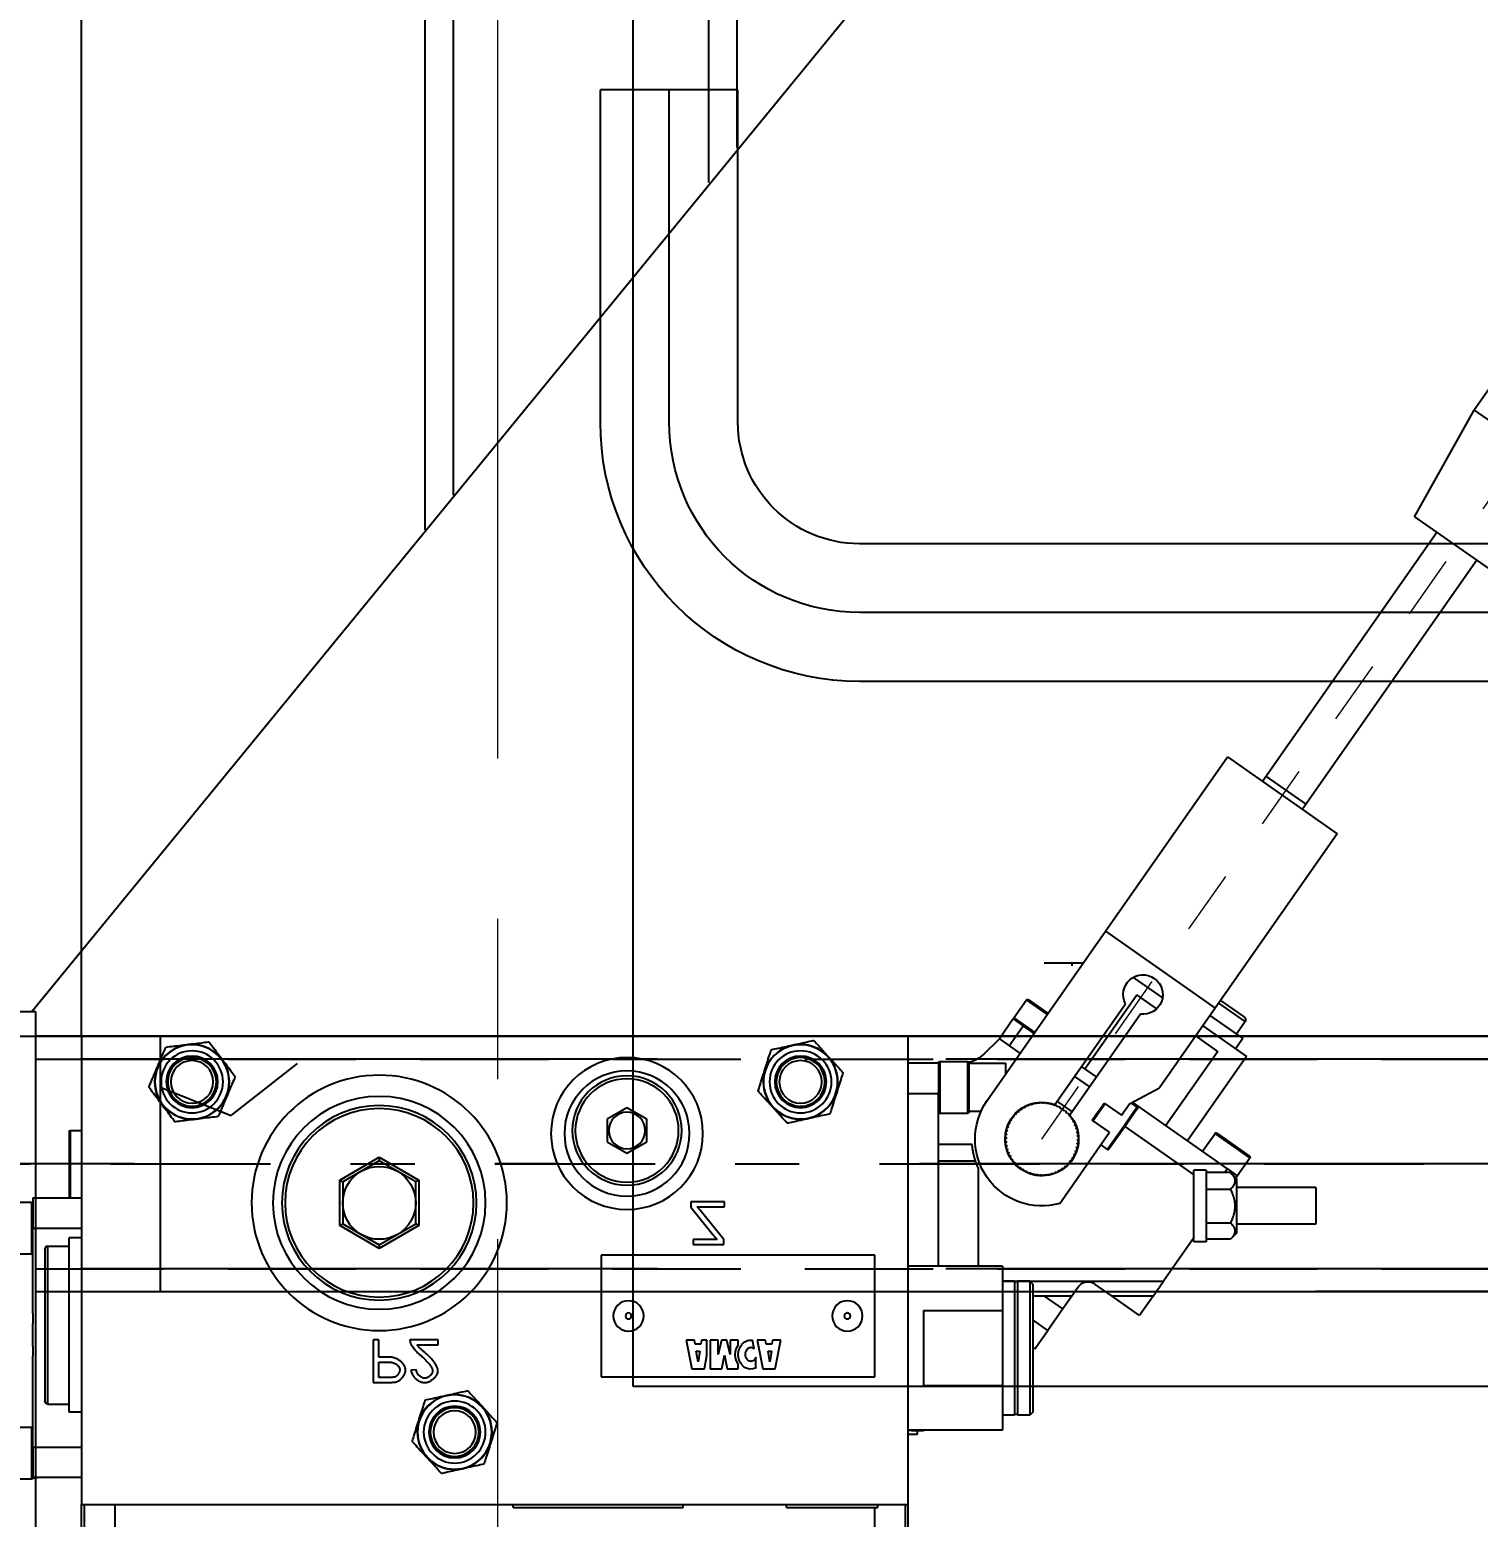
# Model space of a CAD drawing. Header units: millimetres. Extents: x -4 to 3776, y -4 to 4079.
# Drawn here: x 456.11 to 458.37, y 541.018 to 543.339 of the extents above; entities that cross this region are included whole.
import ezdxf
from ezdxf import colors
from ezdxf.entities.mleader import LeaderData, LeaderLine
from ezdxf.math import Vec2, Vec3

# ---------------------------------------------------------------- set-up
doc = ezdxf.new("R2010")
doc.units = ezdxf.units.MM
for name, pattern in [('CENTER', [2, 1.25, -0.25, 0.25, -0.25]), ('DASHDOT', [1, 0.5, -0.25, 0, -0.25]), ('DASHED', [0.75, 0.5, -0.25])]:
    doc.linetypes.add(name, pattern=pattern)
for name, color, linetype in [('1轮廓实线层', 7, 'Continuous'), ('4虚线层', 6, 'DASHED'), ('BK_kedu', 255, 'Continuous'), ('CENTER', 1, 'DASHDOT')]:
    doc.layers.add(name, color=color, linetype=linetype)
doc.layers.add('3中心线层', color=2, linetype='CENTER', lineweight=13)
doc.styles.get("Standard").update_dxf_attribs({"font": 'arial.ttf'})

# ---------------------------------------------------------------- blocks, each defined once
blk = doc.blocks.new('A$C7A7A5333')
at = {"color": 3, "linetype": 'Continuous'}
for p, q in [((322.63, 42.63), (322.63, 97.3)), ((333.94, 42.63), (333.94, 97.3)), ((345.25, 42.63), (345.25, 97.3)), ((42.63, 22.63), (302.63, 22.63)), ((42.63, 11.31), (302.63, 11.31)), ((42.63, 0), (302.63, 0))]:
    blk.add_line(p, q, dxfattribs=at)
at = {"color": 3}
blk.add_line((322.63, 97.3), (345.25, 97.3), dxfattribs=at)
at = {"color": 3, "linetype": 'Continuous'}
for major_axis, start_param, end_param in [((-42.63, 0), 1.570824, 3.14162), ((31.31, 0), 4.712355, 6.283151), ((-20, 0), 1.570818, 3.141614)]:
    blk.add_ellipse((302.63, 42.63), major_axis=major_axis, ratio=1, start_param=start_param, end_param=end_param, dxfattribs=at)
blk = doc.blocks.new('A$C3E376056')
at = {"color": 3}
for p, q in [((19.1, 224.06), (30.29, 208.08)), ((30.29, 208.08), (13.08, 196.04)), ((40.12, 190.55), (30.29, 208.08)), ((40.12, 190.55), (26.19, 180.8)), ((36.43, 187.97), (65.11, 147.02)), ((29.88, 183.38), (58.56, 142.43)), ((70.85, 151.03), (52.82, 138.41)), ((90.92, 122.36), (70.85, 151.03)), ((64.54, 147.83), (57.98, 143.25)), ((52.82, 138.41), (72.9, 109.74)), ((90.92, 122.36), (72.9, 109.74)), ((110.42, 94.51), (90.92, 122.36)), ((86.38, 114.79), (81.57, 111.42)), ((72.04, 110.97), (68.1, 108.22)), ((82.5, 109.63), (85.79, 111.94)), ((94.34, 99.73), (85.79, 111.94)), ((99.28, 93.86), (87.66, 110.45)), ((103.65, 111.14), (100.38, 108.85)), ((106, 108.14), (103.93, 111.09)), ((73.76, 108.51), (68.35, 104.73)), ((72.9, 109.74), (82.08, 96.64)), ((85.2, 108.73), (96.82, 92.14)), ((106.12, 107.98), (104.48, 106.83)), ((106.12, 107.98), (108.41, 104.7)), ((74.96, 106.79), (67.75, 101.75)), ((67.98, 107.52), (69.42, 105.47)), ((102.68, 105.57), (104.48, 106.83)), ((68.35, 104.73), (69.56, 103.01)), ((72.49, 102.62), (76.11, 105.16)), ((108.41, 104.7), (104.97, 102.29)), ((110.95, 102.16), (108.41, 104.7)), ((259.41, 105.1), (123.41, 105.1)), ((123.41, 16.5), (123.41, 105.1)), ((259.41, 105.1), (259.41, 28.1)), ((67.75, 101.75), (77.45, 87.9)), ((72.49, 102.62), (81.03, 90.41)), ((113.41, 100.7), (107.41, 100.7)), ((107.41, 100.7), (107.41, 98.81)), ((113.41, 100.75), (113.41, 96.7)), ((118.21, 100.95), (113.61, 100.95)), ((118.41, 100.7), (118.41, 100.75)), ((118.41, 100.7), (118.41, 95.7)), ((118.41, 100.7), (123.41, 100.7)), ((92.44, 98.4), (94.9, 100.12)), ((96.04, 98.48), (93.59, 96.76)), ((86.99, 93.97), (82.08, 96.64)), ((113.41, 96.7), (113.41, 92.65)), ((118.41, 67.3), (118.41, 95.7)), ((70.89, 83.31), (86.5, 94.24)), ((85.73, 93.15), (88.06, 89.84)), ((86.75, 94.11), (85.78, 93.43)), ((88.31, 92.1), (86.99, 93.97)), ((91.17, 94.1), (88.31, 92.1)), ((91.79, 93.22), (91.17, 94.1)), ((92.15, 92.7), (91.79, 93.22)), ((98.91, 94.38), (96.45, 92.66)), ((97.9, 92.94), (97.88, 93.05)), ((98.15, 93.24), (98.24, 93.18)), ((98.24, 93.18), (98.42, 93.28)), ((98.42, 93.28), (98.4, 93.39)), ((98.7, 93.55), (98.78, 93.48)), ((98.78, 93.48), (98.96, 93.57)), ((98.96, 93.57), (98.96, 93.68)), ((99.27, 93.81), (99.35, 93.73)), ((99.35, 93.73), (99.54, 93.8)), ((99.54, 93.8), (99.55, 93.9)), ((99.87, 94), (99.94, 93.91)), ((99.94, 93.91), (100.13, 93.96)), ((100.13, 93.96), (100.15, 94.07)), ((100.49, 94.13), (100.54, 94.04)), ((100.54, 94.04), (100.74, 94.06)), ((100.74, 94.06), (100.77, 94.17)), ((101.11, 94.19), (101.16, 94.1)), ((101.16, 94.1), (101.36, 94.1)), ((101.36, 94.1), (101.4, 94.2)), ((101.74, 94.19), (101.78, 94.09)), ((101.78, 94.09), (101.98, 94.07)), ((101.98, 94.07), (102.03, 94.17)), ((102.36, 94.12), (102.39, 94.02)), ((102.39, 94.02), (102.59, 93.98)), ((102.59, 93.98), (102.65, 94.07)), ((102.98, 93.99), (102.99, 93.89)), ((102.99, 93.89), (103.18, 93.83)), ((103.18, 93.83), (103.26, 93.91)), ((103.57, 93.8), (103.58, 93.69)), ((103.58, 93.69), (103.76, 93.61)), ((103.76, 93.61), (103.84, 93.69)), ((104.15, 93.54), (104.14, 93.43)), ((104.14, 93.43), (104.32, 93.34)), ((104.32, 93.34), (104.4, 93.4)), ((104.69, 93.23), (104.67, 93.12)), ((104.67, 93.12), (104.84, 93)), ((104.84, 93), (104.93, 93.06)), ((166.41, 91.48), (169.66, 93.35)), ((169.66, 93.35), (172.91, 91.48)), ((90.27, 89.3), (93.13, 91.3)), ((92.52, 92.18), (92.15, 92.7)), ((93.13, 91.3), (92.52, 92.18)), ((95.92, 90.37), (96, 90.55)), ((96, 90.55), (95.93, 90.63)), ((96.07, 90.94), (96.18, 90.93)), ((96.18, 90.93), (96.28, 91.1)), ((96.28, 91.1), (96.21, 91.19)), ((96.39, 91.48), (96.49, 91.46)), ((96.49, 91.46), (96.61, 91.63)), ((96.61, 91.63), (96.55, 91.72)), ((96.76, 91.99), (96.86, 91.96)), ((96.86, 91.96), (96.99, 92.11)), ((96.99, 92.11), (96.95, 92.21)), ((97.18, 92.45), (97.28, 92.41)), ((97.28, 92.41), (97.42, 92.55)), ((97.42, 92.55), (97.39, 92.65)), ((97.65, 92.87), (97.74, 92.82)), ((97.74, 92.82), (97.9, 92.94)), ((105.2, 92.85), (105.17, 92.75)), ((105.17, 92.75), (105.32, 92.62)), ((105.32, 92.62), (105.42, 92.67)), ((105.66, 92.43), (105.62, 92.33)), ((105.62, 92.33), (105.76, 92.19)), ((105.76, 92.19), (105.86, 92.22)), ((106.08, 91.97), (106.03, 91.87)), ((106.03, 91.87), (106.15, 91.71)), ((106.15, 91.71), (106.26, 91.73)), ((106.45, 91.46), (106.39, 91.37)), ((106.39, 91.37), (106.5, 91.2)), ((106.5, 91.2), (106.6, 91.21)), ((106.76, 90.91), (106.69, 90.83)), ((106.69, 90.83), (106.78, 90.65)), ((106.78, 90.65), (106.89, 90.65)), ((111.45, 92.7), (113.41, 92.7)), ((118.21, 92.45), (113.61, 92.45)), ((166.41, 87.72), (166.41, 91.48)), ((172.91, 91.48), (172.91, 87.72)), ((72.65, 89.18), (67.24, 85.4)), ((74.99, 86.18), (72.93, 89.13)), ((87.77, 90.25), (76.41, 82.29)), ((88.06, 89.84), (90.38, 86.52)), ((98.45, 77.61), (90.27, 89.3)), ((95.51, 88.15), (95.41, 88.19)), ((95.42, 88.53), (95.52, 88.56)), ((95.54, 88.76), (95.44, 88.82)), ((95.49, 89.15), (95.59, 89.18)), ((95.52, 87.95), (95.51, 88.15)), ((95.52, 88.56), (95.54, 88.76)), ((95.63, 89.37), (95.54, 89.44)), ((95.59, 89.18), (95.63, 89.37)), ((95.62, 89.77), (95.73, 89.78)), ((95.78, 89.97), (95.7, 90.04)), ((95.73, 89.78), (95.78, 89.97)), ((95.81, 90.36), (95.92, 90.37)), ((107.02, 90.34), (106.94, 90.26)), ((106.94, 90.26), (107.01, 90.07)), ((107.01, 90.07), (107.11, 90.06)), ((107.21, 89.74), (107.13, 89.67)), ((107.13, 89.67), (107.17, 89.48)), ((107.17, 89.48), (107.28, 89.46)), ((107.34, 89.13), (107.25, 89.07)), ((107.25, 89.07), (107.27, 88.87)), ((107.27, 88.87), (107.38, 88.84)), ((107.4, 88.5), (107.31, 88.45)), ((107.31, 88.45), (107.31, 88.25)), ((107.31, 88.25), (107.41, 88.21)), ((261.21, 89.6), (259.41, 89.6)), ((261.41, 89.4), (261.41, 78.5)), ((91.72, 87.22), (90.66, 86.47)), ((95.42, 87.9), (95.52, 87.95)), ((95.55, 87.53), (95.45, 87.56)), ((95.48, 87.27), (95.58, 87.33)), ((95.65, 86.92), (95.54, 86.94)), ((95.58, 87.33), (95.55, 87.53)), ((95.61, 86.66), (95.7, 86.73)), ((95.7, 86.73), (95.65, 86.92)), ((95.82, 86.33), (95.71, 86.34)), ((95.81, 86.06), (95.88, 86.14)), ((95.88, 86.14), (95.82, 86.33)), ((96.04, 85.75), (95.93, 85.75)), ((96.13, 85.57), (96.04, 85.75)), ((106.9, 86.03), (106.82, 85.85)), ((106.82, 85.85), (106.9, 85.77)), ((107.01, 86.04), (106.9, 86.03)), ((107.1, 86.62), (107.04, 86.43)), ((107.04, 86.43), (107.12, 86.36)), ((107.2, 86.63), (107.1, 86.62)), ((107.23, 87.22), (107.19, 87.03)), ((107.19, 87.03), (107.28, 86.96)), ((107.34, 87.25), (107.23, 87.22)), ((107.3, 87.84), (107.29, 87.64)), ((107.29, 87.64), (107.38, 87.58)), ((107.4, 87.87), (107.3, 87.84)), ((169.66, 85.85), (166.41, 87.72)), ((172.91, 87.72), (169.66, 85.85)), ((69.26, 82.17), (67.19, 85.12)), ((70.89, 83.31), (69.26, 82.17)), ((96.06, 85.49), (96.13, 85.57)), ((96.33, 85.2), (96.22, 85.19)), ((96.43, 85.03), (96.33, 85.2)), ((96.37, 84.94), (96.43, 85.03)), ((96.67, 84.69), (96.56, 84.67)), ((96.79, 84.53), (96.67, 84.69)), ((96.74, 84.43), (96.79, 84.53)), ((97.06, 84.21), (96.96, 84.18)), ((97.2, 84.07), (97.06, 84.21)), ((97.16, 83.97), (97.2, 84.07)), ((97.5, 83.78), (97.4, 83.73)), ((97.65, 83.65), (97.5, 83.78)), ((97.63, 83.55), (97.65, 83.65)), ((97.99, 83.4), (97.89, 83.34)), ((98.15, 83.28), (97.99, 83.4)), ((98.13, 83.17), (98.15, 83.28)), ((104.58, 83.22), (104.41, 83.12)), ((104.67, 83.16), (104.58, 83.22)), ((105.08, 83.58), (104.92, 83.46)), ((104.92, 83.46), (104.95, 83.35)), ((105.18, 83.53), (105.08, 83.58)), ((105.54, 83.99), (105.4, 83.85)), ((105.4, 83.85), (105.43, 83.75)), ((105.65, 83.95), (105.54, 83.99)), ((105.96, 84.44), (105.83, 84.29)), ((105.83, 84.29), (105.88, 84.19)), ((106.07, 84.41), (105.96, 84.44)), ((106.33, 84.94), (106.22, 84.77)), ((106.22, 84.77), (106.27, 84.68)), ((106.44, 84.92), (106.33, 84.94)), ((106.64, 85.47), (106.55, 85.3)), ((106.55, 85.3), (106.61, 85.21)), ((106.75, 85.46), (106.64, 85.47)), ((111.91, 83.51), (111.91, 67.3)), ((210.41, 85.21), (203.91, 81.45)), ((204.41, 81.16), (210.41, 84.63)), ((210.41, 85.21), (210.41, 84.63)), ((216.91, 81.45), (210.41, 85.21)), ((210.41, 84.63), (216.41, 81.16)), ((69.51, 81.8), (69.26, 82.17)), ((69.41, 81.7), (70.39, 82.68)), ((69.41, 81.7), (69.41, 81.08)), ((69.41, 81.08), (69.41, 72.7)), ((70.41, 82.7), (74.41, 82.7)), ((74.41, 83.1), (76.41, 83.1)), ((74.41, 83.1), (74.41, 82.29)), ((74.41, 82.29), (74.41, 71.3)), ((76.41, 82.29), (76.41, 83.1)), ((76.41, 71.95), (76.41, 82.29)), ((98.51, 83.06), (98.42, 83)), ((98.68, 82.97), (98.51, 83.06)), ((98.68, 82.86), (98.68, 82.97)), ((99.06, 82.79), (98.98, 82.71)), ((99.25, 82.71), (99.06, 82.79)), ((99.25, 82.6), (99.25, 82.71)), ((99.64, 82.57), (99.57, 82.49)), ((99.83, 82.51), (99.64, 82.57)), ((99.85, 82.41), (99.83, 82.51)), ((100.24, 82.42), (100.17, 82.33)), ((100.43, 82.38), (100.24, 82.42)), ((100.46, 82.28), (100.43, 82.38)), ((100.85, 82.33), (100.79, 82.23)), ((101.05, 82.31), (100.85, 82.33)), ((101.09, 82.21), (101.05, 82.31)), ((101.46, 82.3), (101.42, 82.2)), ((101.66, 82.3), (101.46, 82.3)), ((101.71, 82.21), (101.66, 82.3)), ((102.08, 82.34), (102.05, 82.23)), ((102.28, 82.36), (102.08, 82.34)), ((102.34, 82.27), (102.28, 82.36)), ((102.69, 82.44), (102.67, 82.33)), ((102.88, 82.49), (102.69, 82.44)), ((102.95, 82.4), (102.88, 82.49)), ((103.29, 82.6), (103.28, 82.5)), ((103.47, 82.67), (103.29, 82.6)), ((103.55, 82.59), (103.47, 82.67)), ((104.04, 82.92), (103.86, 82.83)), ((103.86, 82.83), (103.86, 82.72)), ((104.12, 82.85), (104.04, 82.92)), ((104.41, 83.12), (104.42, 83.01)), ((203.91, 81.45), (204.41, 81.16)), ((203.91, 81.45), (203.91, 73.95)), ((204.41, 74.24), (204.41, 81.16)), ((216.91, 81.45), (216.41, 81.16)), ((216.41, 81.16), (216.41, 74.24)), ((216.91, 73.95), (216.91, 81.45)), ((56.36, 80.2), (56.36, 79.79)), ((56.36, 80.2), (69.41, 80.2)), ((56.36, 79.79), (56.36, 74.2)), ((70.41, 79.92), (74.41, 79.92)), ((267.41, 78.5), (259.41, 78.5)), ((267.41, 78.5), (267.41, 73.5)), ((153.62, 77.02), (153.62, 77.85)), ((153.62, 77.85), (159.15, 77.85)), ((158.09, 77.02), (153.62, 77.02)), ((153.73, 71.68), (157.67, 76.53)), ((159.15, 76.99), (155.56, 72.51)), ((157.67, 76.53), (158.09, 77.02)), ((159.15, 77.85), (159.15, 76.99)), ((267.61, 77.75), (272.21, 77.75)), ((56.36, 74.2), (69.41, 74.2)), ((74.41, 74.42), (70.41, 74.42)), ((203.91, 73.95), (204.41, 74.24)), ((203.91, 73.95), (210.41, 70.19)), ((210.41, 70.77), (204.41, 74.24)), ((216.41, 74.24), (210.41, 70.77)), ((210.41, 70.19), (216.91, 73.95)), ((216.91, 73.95), (216.41, 74.24)), ((267.41, 59.51), (267.41, 73.5)), ((69.41, 72.7), (70.39, 71.72)), ((70.41, 71.7), (74.41, 71.7)), ((74.41, 71.3), (76.41, 71.3)), ((76.41, 71.95), (81.41, 64.81)), ((76.41, 71.3), (76.41, 71.95)), ((153.73, 70.85), (153.73, 71.68)), ((154.83, 71.68), (158.75, 71.68)), ((158.75, 71.68), (158.75, 70.85)), ((259.41, 71.95), (261.41, 71.95)), ((261.41, 43.25), (261.41, 71.95)), ((128.91, 69.1), (173.91, 69.1)), ((128.91, 49.1), (128.91, 69.1)), ((158.75, 70.85), (153.73, 70.85)), ((173.91, 69.1), (173.91, 49.1)), ((210.41, 70.77), (210.41, 70.19)), ((264.91, 70.6), (261.41, 70.6)), ((265.41, 70.1), (265.41, 45.1)), ((267.61, 69.25), (272.21, 69.25)), ((107.91, 67.3), (107.91, 59.98)), ((107.91, 67.3), (123.41, 67.3)), ((107.91, 64.81), (81.41, 64.81)), ((83.13, 62.35), (81.41, 64.81)), ((89.87, 62.35), (92.68, 64.32)), ((95.46, 63.83), (96.5, 62.35)), ((102.91, 64.3), (103.41, 64.8)), ((102.91, 64.3), (102.91, 43.3)), ((103.41, 64.8), (103.41, 42.8)), ((103.41, 64.8), (105.41, 64.8)), ((105.41, 64.8), (105.41, 42.8)), ((105.41, 64.7), (105.91, 64.7)), ((105.91, 64.8), (105.91, 42.8)), ((105.91, 64.8), (107.91, 64.8)), ((83.13, 62.35), (85.34, 59.19)), ((85.34, 59.19), (89.87, 62.35)), ((96.5, 62.35), (97.97, 60.25)), ((97.97, 60.25), (100.97, 62.35)), ((100.97, 62.35), (102.91, 62.35)), ((97.97, 60.25), (100.43, 56.73)), ((120.91, 59.98), (107.91, 59.98)), ((107.91, 59.98), (107.91, 47.62)), ((120.91, 59.98), (120.91, 47.62)), ((100.43, 56.73), (102.91, 58.47)), ((102.55, 53.7), (100.43, 56.73)), ((102.55, 53.7), (102.91, 53.95)), ((144.37, 55.11), (145.74, 55.11)), ((145.26, 50.38), (144.37, 55.11)), ((145.74, 55.11), (145.84, 54.43)), ((145.84, 54.43), (146.78, 54.43)), ((146.78, 54.43), (146.9, 55.11)), ((146.9, 55.11), (148.27, 55.11)), ((148.27, 55.11), (147.31, 50.38)), ((148.73, 53.7), (149.01, 55.11)), ((151.38, 55.11), (152.68, 55.11)), ((151.38, 54.3), (151.38, 55.11)), ((152.68, 52.78), (153.23, 55.11)), ((152.68, 55.11), (152.68, 52.78)), ((153.23, 55.11), (154.12, 55.11)), ((154.12, 55.11), (154.67, 52.78)), ((154.67, 55.11), (155.97, 55.11)), ((154.67, 52.78), (154.67, 55.11)), ((155.97, 55.11), (155.97, 50.38)), ((156.52, 55.11), (157.41, 55.11)), ((156.52, 52.57), (156.52, 55.11)), ((157.41, 55.11), (157.52, 54.43)), ((157.52, 54.43), (158.46, 54.43)), ((158.46, 54.43), (158.58, 55.11)), ((158.58, 55.11), (159.95, 55.11)), ((159.95, 55.11), (158.99, 50.38)), ((200.73, 54.34), (200.73, 55.16)), ((200.73, 55.16), (205.36, 55.16)), ((204.16, 54.34), (200.73, 54.34)), ((210.5, 52.32), (210.5, 55.16)), ((210.5, 55.16), (211.43, 55.16)), ((211.43, 55.16), (211.43, 48.16)), ((146.45, 53.33), (145.87, 53.33)), ((145.87, 53.33), (146.15, 51.55)), ((146.15, 51.55), (146.45, 53.33)), ((148.45, 50.55), (148.45, 52.32)), ((153.64, 52.64), (153.16, 50.38)), ((154.05, 50.38), (153.64, 52.64)), ((156.93, 50.38), (156.52, 52.57)), ((158.27, 53.33), (157.69, 53.33)), ((157.69, 53.33), (157.96, 51.55)), ((157.96, 51.55), (158.27, 53.33)), ((210.5, 51.49), (208.69, 51.49)), ((208.7, 52.32), (210.5, 52.32)), ((210.5, 48.99), (210.5, 51.49)), ((267.41, 37.5), (267.41, 52.49)), ((173.91, 49.1), (128.91, 49.1)), ((147.31, 50.38), (145.26, 50.38)), ((151.38, 50.38), (151.38, 51.17)), ((153.16, 50.38), (151.38, 50.38)), ((155.97, 50.38), (154.05, 50.38)), ((158.99, 50.38), (156.93, 50.38)), ((204.31, 50.25), (205.2, 50.16)), ((208.71, 48.99), (210.5, 48.99)), ((107.91, 47.62), (120.91, 47.62)), ((107.91, 47.62), (107.91, 40.3)), ((211.43, 48.16), (208.79, 48.16)), ((264.91, 44.6), (261.41, 44.6)), ((102.91, 43.3), (103.41, 42.8)), ((103.41, 42.8), (105.41, 42.8)), ((105.41, 42.9), (105.91, 42.9)), ((105.91, 42.8), (107.91, 42.8)), ((259.41, 43.25), (261.41, 43.25)), ((107.91, 40.3), (123.41, 40.3)), ((120.81, 40.3), (120.91, 40.2)), ((120.91, 40.3), (120.91, 40.2)), ((120.91, 40.2), (122.91, 40.2)), ((121.91, 40.2), (121.91, 39.6)), ((121.91, 39.6), (123.41, 39.6)), ((122.91, 40.3), (122.91, 40.2)), ((123.16, 40.3), (123.16, 40.2)), ((123.16, 40.2), (123.41, 40.2)), ((267.61, 40.75), (272.21, 40.75)), ((267.41, 37.5), (267.41, 32.5)), ((259.41, 32.5), (267.41, 32.5)), ((267.41, 32.45), (267.41, 32.5)), ((267.61, 32.25), (272.21, 32.25)), ((259.41, 28.1), (123.41, 28.1)), ((123.91, 28.1), (123.91, 0.5)), ((128.41, 27.6), (128.41, 28.1)), ((143.41, 27.6), (128.41, 27.6)), ((143.41, 27.6), (143.41, 28.1)), ((160.41, 27.6), (160.41, 28.1)), ((188.41, 27.6), (160.41, 27.6)), ((188.41, 27.6), (188.41, 28.1)), ((258.91, 0.5), (258.91, 28.1)), ((259.41, 16.5), (259.41, 28.1))]:
    blk.add_line(p, q, dxfattribs=at)
for p, q in [((97.89, 117.2), (94.71, 117.2)), ((96.41, 116.7), (96.41, 117.2)), ((101.06, 117.2), (97.89, 117.2)), ((67.98, 107.52), (72.33, 110.56)), ((100.5, 108.68), (103.93, 111.09)), ((106, 108.14), (102.56, 105.73)), ((106.77, 103.55), (104.48, 106.83)), ((113.61, 96.7), (113.61, 100.95)), ((118.21, 100.95), (118.21, 96.7)), ((113.61, 92.45), (113.61, 96.7)), ((118.21, 96.7), (118.21, 92.45)), ((123.41, 95.7), (118.41, 95.7)), ((88.22, 89.95), (85.78, 93.43)), ((91.01, 93.99), (91.99, 92.59)), ((91.99, 92.59), (92.97, 91.19)), ((67.19, 85.12), (72.93, 89.13)), ((90.66, 86.47), (88.22, 89.95)), ((261.21, 78.5), (261.21, 89.6)), ((112.88, 87.31), (118.41, 87.31)), ((70.89, 83.31), (71.32, 82.7)), ((118.41, 84.62), (112.34, 84.62)), ((267.61, 77.75), (267.61, 69.25)), ((259.41, 73.5), (267.41, 73.5)), ((264.91, 44.6), (264.91, 70.6)), ((83.13, 62.35), (89.87, 62.35)), ((96.5, 62.35), (100.97, 62.35)), ((267.61, 40.75), (267.61, 32.25)), ((267.41, 37.5), (259.41, 37.5)), ((123.41, 16.5), (123.41, 28.1)), ((128.91, 0.5), (128.91, 27.6)), ((253.91, 28.1), (253.91, 0.5))]:
    blk.add_line(p, q, dxfattribs=at).dxf.unprotected_set("ltscale", 0)
for points in [[(138.95, 104.42), (138.89, 104.34), (138.73, 104.17), (138.53, 103.95), (138.32, 103.73), (138.11, 103.5), (137.89, 103.26), (137.67, 103.01), (137.44, 102.76), (137.21, 102.51), (136.98, 102.26), (136.76, 102.01), (136.54, 101.78), (136.33, 101.54), (136.1, 101.3), (135.87, 101.05), (135.64, 100.8), (135.42, 100.55), (135.19, 100.3), (134.97, 100.06), (134.76, 99.83), (134.55, 99.6), (134.35, 99.39), (134.2, 99.21), (134.13, 99.14)], [(145.94, 102.88), (145.84, 102.9), (145.61, 102.95), (145.33, 103.01), (145.03, 103.08), (144.72, 103.14), (144.4, 103.21), (144.08, 103.29), (143.74, 103.36), (143.41, 103.43), (143.08, 103.51), (142.76, 103.58), (142.45, 103.65), (142.13, 103.72), (141.81, 103.79), (141.48, 103.86), (141.15, 103.93), (140.81, 104.01), (140.49, 104.08), (140.17, 104.15), (139.87, 104.22), (139.57, 104.28), (139.28, 104.35), (139.05, 104.4), (138.95, 104.42)], [(148.09, 96.06), (148.06, 96.15), (147.99, 96.38), (147.9, 96.66), (147.81, 96.95), (147.72, 97.25), (147.62, 97.56), (147.52, 97.88), (147.42, 98.2), (147.31, 98.53), (147.21, 98.85), (147.11, 99.16), (147.02, 99.47), (146.92, 99.77), (146.82, 100.09), (146.72, 100.41), (146.61, 100.74), (146.51, 101.06), (146.41, 101.38), (146.31, 101.69), (146.22, 101.99), (146.13, 102.28), (146.04, 102.56), (145.97, 102.78), (145.94, 102.88)], [(238.42, 104.18), (238.36, 104.1), (238.22, 103.92), (238.04, 103.68), (237.86, 103.44), (237.67, 103.19), (237.47, 102.93), (237.27, 102.66), (237.07, 102.39), (236.86, 102.12), (236.66, 101.85), (236.46, 101.58), (236.27, 101.33), (236.07, 101.07), (235.87, 100.81), (235.67, 100.54), (235.47, 100.26), (235.26, 99.99), (235.06, 99.72), (234.86, 99.46), (234.68, 99.22), (234.49, 98.97), (234.31, 98.74), (234.17, 98.55), (234.11, 98.47)], [(245.51, 103.31), (245.42, 103.32), (245.18, 103.35), (244.89, 103.39), (244.59, 103.42), (244.28, 103.46), (243.96, 103.5), (243.62, 103.54), (243.29, 103.58), (242.95, 103.63), (242.61, 103.67), (242.28, 103.71), (241.97, 103.75), (241.65, 103.78), (241.32, 103.83), (240.98, 103.87), (240.65, 103.91), (240.31, 103.95), (239.98, 103.99), (239.65, 104.03), (239.34, 104.07), (239.04, 104.11), (238.75, 104.14), (238.52, 104.17), (238.42, 104.18)], [(248.31, 96.73), (248.27, 96.82), (248.18, 97.04), (248.06, 97.31), (247.94, 97.59), (247.82, 97.88), (247.69, 98.17), (247.56, 98.48), (247.43, 98.8), (247.3, 99.11), (247.17, 99.42), (247.04, 99.73), (246.91, 100.02), (246.79, 100.31), (246.66, 100.62), (246.52, 100.93), (246.39, 101.24), (246.26, 101.56), (246.13, 101.87), (246, 102.16), (245.88, 102.45), (245.76, 102.73), (245.64, 103), (245.55, 103.22), (245.51, 103.31)], [(134.13, 99.14), (134.16, 99.05), (134.23, 98.82), (134.32, 98.54), (134.41, 98.25), (134.51, 97.95), (134.6, 97.64), (134.7, 97.32), (134.81, 97), (134.91, 96.67), (135.01, 96.35), (135.11, 96.04), (135.21, 95.73), (135.3, 95.43), (135.4, 95.11), (135.51, 94.79), (135.61, 94.46), (135.71, 94.14), (135.81, 93.82), (135.91, 93.51), (136.01, 93.21), (136.1, 92.92), (136.19, 92.64), (136.26, 92.42), (136.29, 92.32)], [(234.11, 98.47), (234.15, 98.38), (234.24, 98.16), (234.36, 97.89), (234.48, 97.61), (234.6, 97.32), (234.73, 97.03), (234.86, 96.72), (234.99, 96.4), (235.13, 96.09), (235.26, 95.78), (235.39, 95.47), (235.51, 95.18), (235.64, 94.89), (235.77, 94.58), (235.9, 94.27), (236.03, 93.96), (236.16, 93.64), (236.3, 93.33), (236.42, 93.04), (236.54, 92.75), (236.66, 92.47), (236.78, 92.2), (236.87, 91.98), (236.91, 91.89)], [(143.27, 90.78), (143.34, 90.86), (143.49, 91.03), (143.69, 91.25), (143.9, 91.47), (144.11, 91.7), (144.33, 91.94), (144.55, 92.19), (144.78, 92.44), (145.01, 92.69), (145.24, 92.94), (145.47, 93.19), (145.68, 93.42), (145.9, 93.66), (146.12, 93.9), (146.35, 94.15), (146.58, 94.4), (146.81, 94.65), (147.03, 94.9), (147.25, 95.14), (147.46, 95.37), (147.67, 95.6), (147.87, 95.81), (148.03, 95.99), (148.09, 96.06)], [(244.01, 91.02), (244.07, 91.1), (244.21, 91.28), (244.38, 91.52), (244.57, 91.76), (244.76, 92.01), (244.95, 92.27), (245.15, 92.54), (245.36, 92.81), (245.56, 93.08), (245.77, 93.35), (245.96, 93.62), (246.16, 93.87), (246.35, 94.13), (246.55, 94.39), (246.75, 94.66), (246.96, 94.94), (247.16, 95.21), (247.36, 95.48), (247.56, 95.74), (247.75, 95.98), (247.93, 96.23), (248.11, 96.46), (248.25, 96.65), (248.31, 96.73)], [(136.29, 92.32), (136.38, 92.3), (136.61, 92.25), (136.9, 92.19), (137.2, 92.12), (137.5, 92.06), (137.82, 91.99), (138.15, 91.91), (138.48, 91.84), (138.81, 91.77), (139.14, 91.69), (139.47, 91.62), (139.78, 91.55), (140.09, 91.48), (140.41, 91.41), (140.74, 91.34), (141.08, 91.27), (141.41, 91.19), (141.74, 91.12), (142.05, 91.05), (142.36, 90.98), (142.66, 90.92), (142.94, 90.85), (143.17, 90.8), (143.27, 90.78)], [(236.91, 91.89), (237.01, 91.88), (237.24, 91.85), (237.53, 91.81), (237.84, 91.78), (238.15, 91.74), (238.47, 91.7), (238.8, 91.66), (239.14, 91.62), (239.48, 91.57), (239.81, 91.53), (240.14, 91.49), (240.46, 91.45), (240.78, 91.42), (241.1, 91.37), (241.44, 91.33), (241.78, 91.29), (242.12, 91.25), (242.45, 91.21), (242.77, 91.17), (243.08, 91.13), (243.38, 91.09), (243.68, 91.06), (243.91, 91.03), (244.01, 91.02)], [(112.34, 84.62), (112.37, 84.71), (112.4, 84.8), (112.43, 84.89), (112.45, 84.99), (112.48, 85.09), (112.51, 85.2), (112.54, 85.3), (112.57, 85.41), (112.59, 85.52), (112.62, 85.63), (112.65, 85.75), (112.67, 85.86), (112.69, 85.98), (112.72, 86.1), (112.74, 86.22), (112.76, 86.34), (112.78, 86.46), (112.8, 86.58), (112.81, 86.7), (112.83, 86.82), (112.84, 86.95), (112.86, 87.07), (112.87, 87.19), (112.88, 87.31)], [(111.91, 83.51), (111.93, 83.56), (111.95, 83.61), (111.98, 83.65), (112, 83.7), (112.02, 83.75), (112.04, 83.8), (112.05, 83.84), (112.07, 83.89), (112.09, 83.94), (112.11, 83.98), (112.13, 84.03), (112.15, 84.07), (112.16, 84.12), (112.18, 84.17), (112.2, 84.21), (112.21, 84.26), (112.23, 84.3), (112.25, 84.35), (112.26, 84.39), (112.28, 84.44), (112.29, 84.48), (112.31, 84.53), (112.32, 84.57), (112.34, 84.62)], [(70.41, 82.7), (70.29, 82.57), (70.17, 82.44), (70.08, 82.32), (69.99, 82.2), (69.91, 82.08), (69.85, 81.97), (69.8, 81.85), (69.75, 81.74), (69.72, 81.63), (69.69, 81.52), (69.68, 81.42), (69.67, 81.31), (69.68, 81.2), (69.69, 81.09), (69.72, 80.99), (69.75, 80.88), (69.8, 80.76), (69.85, 80.65), (69.91, 80.54), (69.99, 80.42), (70.08, 80.3), (70.17, 80.18), (70.29, 80.05), (70.41, 79.92)], [(70.39, 82.68), (70.39, 82.68), (70.39, 82.68), (70.39, 82.68), (70.39, 82.68), (70.4, 82.68), (70.4, 82.68), (70.4, 82.69), (70.4, 82.69), (70.4, 82.69), (70.4, 82.69), (70.4, 82.69), (70.4, 82.69), (70.4, 82.69), (70.4, 82.69), (70.4, 82.69), (70.4, 82.69), (70.41, 82.69), (70.41, 82.69), (70.41, 82.7), (70.41, 82.7), (70.41, 82.7), (70.41, 82.7), (70.41, 82.7), (70.41, 82.7)], [(70.41, 79.92), (70.29, 79.66), (70.17, 79.41), (70.08, 79.16), (69.99, 78.93), (69.91, 78.69), (69.85, 78.47), (69.8, 78.25), (69.75, 78.03), (69.72, 77.81), (69.69, 77.59), (69.68, 77.38), (69.67, 77.17), (69.68, 76.96), (69.69, 76.74), (69.72, 76.53), (69.75, 76.31), (69.8, 76.09), (69.85, 75.87), (69.91, 75.64), (69.99, 75.41), (70.08, 75.17), (70.17, 74.93), (70.29, 74.68), (70.41, 74.42)], [(70.41, 74.42), (70.29, 74.29), (70.17, 74.17), (70.08, 74.05), (69.99, 73.93), (69.91, 73.81), (69.85, 73.7), (69.8, 73.59), (69.75, 73.48), (69.72, 73.38), (69.69, 73.27), (69.68, 73.16), (69.67, 73.06), (69.68, 72.95), (69.69, 72.85), (69.72, 72.74), (69.75, 72.64), (69.8, 72.53), (69.85, 72.42), (69.91, 72.3), (69.99, 72.19), (70.08, 72.07), (70.17, 71.95), (70.29, 71.83), (70.41, 71.7)], [(155.56, 72.51), (155.53, 72.47), (155.5, 72.43), (155.47, 72.39), (155.44, 72.35), (155.41, 72.32), (155.37, 72.28), (155.34, 72.24), (155.31, 72.21), (155.28, 72.17), (155.25, 72.13), (155.22, 72.1), (155.19, 72.06), (155.16, 72.03), (155.13, 72), (155.1, 71.96), (155.07, 71.93), (155.04, 71.9), (155.01, 71.86), (154.98, 71.83), (154.95, 71.8), (154.92, 71.77), (154.89, 71.74), (154.86, 71.71), (154.83, 71.68)], [(92.68, 64.32), (92.78, 64.39), (92.89, 64.45), (93.01, 64.51), (93.13, 64.56), (93.27, 64.61), (93.43, 64.64), (93.59, 64.67), (93.75, 64.68), (93.91, 64.68), (94.07, 64.67), (94.23, 64.64), (94.38, 64.6), (94.52, 64.56), (94.65, 64.5), (94.77, 64.45), (94.88, 64.38), (94.98, 64.32), (95.07, 64.25), (95.16, 64.17), (95.23, 64.1), (95.3, 64.03), (95.36, 63.96), (95.41, 63.9), (95.46, 63.83)], [(267.41, 59.51), (267.41, 59.4), (267.41, 59.29), (267.41, 59.19), (267.41, 59.08), (267.41, 58.97), (267.41, 58.86), (267.41, 58.76), (267.41, 58.65), (267.42, 58.54), (267.42, 58.44), (267.42, 58.33), (267.42, 58.22), (267.42, 58.12), (267.42, 58.01), (267.42, 57.9), (267.43, 57.8), (267.43, 57.69), (267.43, 57.59), (267.43, 57.48), (267.43, 57.38), (267.43, 57.27), (267.43, 57.17), (267.43, 57.07), (267.44, 56.96), (267.44, 56.86), (267.44, 56.76), (267.44, 56.65), (267.44, 56.55), (267.44, 56.45), (267.44, 56.35), (267.44, 56.25), (267.44, 56.15), (267.44, 56.05), (267.44, 55.95), (267.44, 55.85), (267.44, 55.75), (267.44, 55.65), (267.44, 55.55), (267.44, 55.45), (267.44, 55.35), (267.44, 55.24), (267.44, 55.14), (267.44, 55.04), (267.43, 54.93), (267.43, 54.83), (267.43, 54.73), (267.43, 54.62), (267.43, 54.52), (267.43, 54.41), (267.43, 54.31), (267.43, 54.2), (267.42, 54.1), (267.42, 53.99), (267.42, 53.88), (267.42, 53.78), (267.42, 53.67), (267.42, 53.56), (267.42, 53.46), (267.41, 53.35), (267.41, 53.24), (267.41, 53.14), (267.41, 53.03), (267.41, 52.92), (267.41, 52.81), (267.41, 52.71), (267.41, 52.6), (267.41, 52.49)], [(202.81, 52.99), (202.9, 53.07), (203, 53.15), (203.08, 53.23), (203.17, 53.3), (203.25, 53.37), (203.33, 53.44), (203.4, 53.51), (203.47, 53.58), (203.54, 53.64), (203.6, 53.7), (203.67, 53.76), (203.72, 53.82), (203.78, 53.87), (203.83, 53.93), (203.88, 53.98), (203.92, 54.03), (203.96, 54.07), (204, 54.12), (204.04, 54.16), (204.07, 54.2), (204.1, 54.24), (204.12, 54.27), (204.15, 54.31), (204.16, 54.34)], [(205.26, 54.57), (205.23, 54.5), (205.2, 54.44), (205.17, 54.37), (205.12, 54.3), (205.08, 54.22), (205.02, 54.14), (204.97, 54.06), (204.91, 53.97), (204.84, 53.89), (204.77, 53.8), (204.7, 53.71), (204.62, 53.62), (204.54, 53.53), (204.46, 53.44), (204.38, 53.35), (204.29, 53.25), (204.21, 53.16), (204.12, 53.07), (204.03, 52.99), (203.94, 52.9), (203.84, 52.82), (203.75, 52.73), (203.66, 52.65), (203.57, 52.58)], [(205.36, 55.16), (205.36, 55.14), (205.36, 55.11), (205.36, 55.09), (205.36, 55.06), (205.36, 55.04), (205.36, 55.01), (205.36, 54.99), (205.35, 54.96), (205.35, 54.93), (205.35, 54.91), (205.34, 54.88), (205.34, 54.86), (205.34, 54.83), (205.33, 54.81), (205.33, 54.79), (205.32, 54.76), (205.31, 54.74), (205.31, 54.71), (205.3, 54.69), (205.29, 54.66), (205.28, 54.64), (205.28, 54.61), (205.27, 54.59), (205.26, 54.57)], [(200.74, 50.08), (200.75, 50.15), (200.76, 50.24), (200.78, 50.32), (200.8, 50.42), (200.84, 50.52), (200.88, 50.63), (200.93, 50.74), (200.98, 50.86), (201.05, 50.98), (201.12, 51.1), (201.2, 51.23), (201.29, 51.36), (201.38, 51.49), (201.48, 51.63), (201.59, 51.77), (201.71, 51.9), (201.83, 52.04), (201.95, 52.18), (202.08, 52.32), (202.22, 52.45), (202.36, 52.59), (202.51, 52.73), (202.66, 52.86), (202.81, 52.99)], [(203.57, 52.58), (203.43, 52.46), (203.29, 52.34), (203.16, 52.22), (203.03, 52.1), (202.91, 51.98), (202.79, 51.86), (202.67, 51.73), (202.56, 51.61), (202.46, 51.5), (202.36, 51.38), (202.26, 51.26), (202.17, 51.15), (202.09, 51.04), (202.01, 50.93), (201.94, 50.82), (201.88, 50.72), (201.82, 50.62), (201.77, 50.53), (201.73, 50.44), (201.7, 50.35), (201.67, 50.27), (201.65, 50.19), (201.63, 50.12), (201.63, 50.06)], [(206.08, 50.19), (206.09, 50.3), (206.1, 50.42), (206.13, 50.54), (206.17, 50.66), (206.22, 50.78), (206.28, 50.9), (206.35, 51.02), (206.43, 51.14), (206.52, 51.26), (206.62, 51.37), (206.72, 51.48), (206.83, 51.59), (206.96, 51.69), (207.08, 51.79), (207.22, 51.88), (207.36, 51.97), (207.51, 52.04), (207.66, 52.11), (207.83, 52.17), (207.99, 52.22), (208.16, 52.27), (208.34, 52.3), (208.52, 52.31), (208.7, 52.32)], [(208.69, 51.49), (208.58, 51.49), (208.47, 51.48), (208.36, 51.46), (208.25, 51.44), (208.15, 51.41), (208.05, 51.38), (207.95, 51.34), (207.86, 51.3), (207.77, 51.25), (207.68, 51.2), (207.6, 51.14), (207.52, 51.08), (207.45, 51.02), (207.38, 50.96), (207.32, 50.89), (207.26, 50.82), (207.21, 50.75), (207.17, 50.67), (207.13, 50.6), (207.1, 50.52), (207.07, 50.45), (207.05, 50.37), (207.04, 50.29), (207.04, 50.22)], [(202.93, 48.14), (202.8, 48.14), (202.67, 48.16), (202.54, 48.19), (202.42, 48.22), (202.29, 48.27), (202.16, 48.32), (202.04, 48.39), (201.91, 48.46), (201.79, 48.53), (201.68, 48.62), (201.57, 48.7), (201.46, 48.8), (201.36, 48.9), (201.26, 49), (201.17, 49.1), (201.09, 49.21), (201.01, 49.32), (200.94, 49.43), (200.89, 49.54), (200.84, 49.65), (200.8, 49.76), (200.77, 49.87), (200.75, 49.97), (200.74, 50.08)], [(201.63, 50.06), (201.63, 49.99), (201.65, 49.93), (201.66, 49.86), (201.69, 49.79), (201.72, 49.72), (201.75, 49.65), (201.8, 49.58), (201.84, 49.52), (201.89, 49.45), (201.95, 49.38), (202.01, 49.32), (202.07, 49.26), (202.13, 49.2), (202.2, 49.15), (202.27, 49.09), (202.35, 49.05), (202.42, 49), (202.49, 48.96), (202.57, 48.93), (202.65, 48.9), (202.72, 48.88), (202.8, 48.86), (202.87, 48.85), (202.95, 48.85)], [(205.2, 50.16), (205.18, 50.04), (205.16, 49.91), (205.12, 49.79), (205.07, 49.67), (205.01, 49.55), (204.95, 49.43), (204.87, 49.31), (204.79, 49.2), (204.7, 49.09), (204.61, 48.98), (204.51, 48.88), (204.4, 48.78), (204.29, 48.69), (204.18, 48.6), (204.06, 48.52), (203.94, 48.44), (203.82, 48.37), (203.69, 48.31), (203.56, 48.26), (203.44, 48.22), (203.31, 48.18), (203.18, 48.16), (203.05, 48.14), (202.93, 48.14)], [(202.95, 48.85), (203.03, 48.85), (203.11, 48.86), (203.18, 48.88), (203.26, 48.91), (203.34, 48.94), (203.42, 48.97), (203.5, 49.02), (203.58, 49.06), (203.65, 49.12), (203.72, 49.18), (203.79, 49.24), (203.86, 49.3), (203.93, 49.37), (203.99, 49.44), (204.04, 49.52), (204.1, 49.59), (204.14, 49.67), (204.19, 49.75), (204.22, 49.84), (204.25, 49.92), (204.28, 50), (204.3, 50.08), (204.31, 50.17), (204.31, 50.25)], [(207.72, 48.23), (207.63, 48.25), (207.54, 48.28), (207.45, 48.31), (207.35, 48.36), (207.26, 48.41), (207.16, 48.46), (207.07, 48.53), (206.97, 48.6), (206.88, 48.68), (206.79, 48.76), (206.71, 48.85), (206.62, 48.95), (206.54, 49.05), (206.47, 49.15), (206.4, 49.26), (206.34, 49.36), (206.28, 49.47), (206.23, 49.58), (206.19, 49.69), (206.15, 49.8), (206.12, 49.9), (206.1, 50), (206.08, 50.1), (206.08, 50.19)], [(207.04, 50.22), (207.04, 50.16), (207.04, 50.1), (207.06, 50.05), (207.07, 49.99), (207.09, 49.93), (207.11, 49.87), (207.14, 49.8), (207.16, 49.74), (207.19, 49.68), (207.23, 49.62), (207.26, 49.57), (207.3, 49.51), (207.34, 49.45), (207.38, 49.4), (207.43, 49.35), (207.47, 49.3), (207.52, 49.26), (207.56, 49.22), (207.61, 49.18), (207.66, 49.14), (207.7, 49.11), (207.75, 49.09), (207.8, 49.07), (207.84, 49.05)], [(207.84, 49.05), (207.86, 49.05), (207.88, 49.04), (207.91, 49.04), (207.93, 49.04), (207.96, 49.03), (207.98, 49.03), (208.01, 49.02), (208.04, 49.02), (208.07, 49.02), (208.11, 49.01), (208.14, 49.01), (208.17, 49.01), (208.21, 49), (208.25, 49), (208.29, 49), (208.33, 49), (208.37, 49), (208.42, 48.99), (208.46, 48.99), (208.51, 48.99), (208.55, 48.99), (208.6, 48.99), (208.65, 48.99), (208.71, 48.99)], [(195.85, 46.82), (195.79, 46.74), (195.63, 46.57), (195.43, 46.35), (195.22, 46.13), (195.01, 45.9), (194.79, 45.66), (194.57, 45.41), (194.34, 45.16), (194.11, 44.91), (193.88, 44.66), (193.66, 44.41), (193.44, 44.18), (193.23, 43.94), (193, 43.7), (192.77, 43.45), (192.54, 43.2), (192.32, 42.95), (192.09, 42.7), (191.87, 42.46), (191.66, 42.23), (191.45, 42), (191.25, 41.79), (191.1, 41.61), (191.03, 41.54)], [(202.84, 45.28), (202.74, 45.3), (202.51, 45.35), (202.23, 45.41), (201.93, 45.48), (201.62, 45.54), (201.3, 45.61), (200.98, 45.69), (200.64, 45.76), (200.31, 45.83), (199.98, 45.91), (199.66, 45.98), (199.35, 46.05), (199.03, 46.12), (198.71, 46.19), (198.38, 46.26), (198.05, 46.33), (197.71, 46.41), (197.39, 46.48), (197.07, 46.55), (196.77, 46.62), (196.47, 46.68), (196.18, 46.75), (195.95, 46.8), (195.85, 46.82)], [(208.79, 48.16), (208.73, 48.16), (208.67, 48.16), (208.62, 48.16), (208.56, 48.17), (208.51, 48.17), (208.46, 48.17), (208.41, 48.17), (208.36, 48.17), (208.31, 48.17), (208.26, 48.18), (208.21, 48.18), (208.17, 48.18), (208.13, 48.18), (208.08, 48.19), (208.04, 48.19), (208, 48.19), (207.96, 48.2), (207.92, 48.2), (207.89, 48.21), (207.85, 48.21), (207.82, 48.22), (207.78, 48.22), (207.75, 48.23), (207.72, 48.23)], [(204.99, 38.46), (204.96, 38.55), (204.89, 38.78), (204.8, 39.06), (204.71, 39.35), (204.62, 39.65), (204.52, 39.96), (204.42, 40.28), (204.32, 40.6), (204.21, 40.93), (204.11, 41.25), (204.01, 41.56), (203.92, 41.87), (203.82, 42.17), (203.72, 42.49), (203.62, 42.81), (203.51, 43.14), (203.41, 43.46), (203.31, 43.78), (203.21, 44.09), (203.12, 44.39), (203.03, 44.68), (202.94, 44.96), (202.87, 45.18), (202.84, 45.28)], [(191.03, 41.54), (191.06, 41.45), (191.13, 41.22), (191.22, 40.94), (191.31, 40.65), (191.41, 40.35), (191.5, 40.04), (191.6, 39.72), (191.71, 39.4), (191.81, 39.07), (191.91, 38.75), (192.01, 38.44), (192.11, 38.13), (192.2, 37.83), (192.3, 37.51), (192.41, 37.19), (192.51, 36.86), (192.61, 36.54), (192.71, 36.22), (192.81, 35.91), (192.91, 35.61), (193, 35.32), (193.09, 35.04), (193.16, 34.82), (193.19, 34.72)], [(200.17, 33.18), (200.24, 33.26), (200.39, 33.43), (200.59, 33.65), (200.8, 33.87), (201.01, 34.1), (201.23, 34.34), (201.45, 34.59), (201.68, 34.84), (201.91, 35.09), (202.14, 35.34), (202.37, 35.59), (202.58, 35.82), (202.8, 36.06), (203.02, 36.3), (203.25, 36.55), (203.48, 36.8), (203.71, 37.05), (203.93, 37.3), (204.15, 37.54), (204.36, 37.77), (204.57, 38), (204.77, 38.21), (204.93, 38.39), (204.99, 38.46)], [(193.19, 34.72), (193.28, 34.7), (193.51, 34.65), (193.8, 34.59), (194.1, 34.52), (194.4, 34.46), (194.72, 34.39), (195.05, 34.31), (195.38, 34.24), (195.71, 34.17), (196.04, 34.09), (196.37, 34.02), (196.68, 33.95), (196.99, 33.88), (197.31, 33.81), (197.64, 33.74), (197.98, 33.67), (198.31, 33.59), (198.64, 33.52), (198.95, 33.45), (199.26, 33.38), (199.56, 33.32), (199.84, 33.25), (200.07, 33.2), (200.17, 33.18)], [(267.41, 32.44), (267.38, 32.44), (267.35, 32.45), (267.31, 32.45), (267.28, 32.46), (267.25, 32.46), (267.21, 32.47), (267.18, 32.47), (267.15, 32.47), (267.11, 32.48), (267.08, 32.48), (267.05, 32.48), (267.02, 32.48), (266.98, 32.49), (266.95, 32.49), (266.92, 32.49), (266.89, 32.49), (266.85, 32.49), (266.82, 32.5), (266.79, 32.5), (266.76, 32.5), (266.73, 32.5), (266.69, 32.5), (266.66, 32.5), (266.63, 32.5)]]:
    blk.add_lwpolyline(points, dxfattribs=at)
for centre, radius in [((141.11, 97.6), 6.15), ((241.21, 97.6), 6.15), ((141.11, 97.6), 5.1), ((241.21, 97.6), 5.1), ((169.66, 89.6), 8.5), ((210.41, 77.7), 15.5), ((133.41, 59.1), 0.5), ((169.41, 59.1), 0.5), ((198.01, 40), 6.15), ((198.01, 40), 5.1)]:
    blk.add_circle(centre, radius, dxfattribs=at).dxf.unprotected_set("ltscale", 0)
for centre, radius in [((141.11, 97.6), 6.1), ((241.21, 97.6), 6.1), ((141.11, 97.6), 4.25), ((141.11, 97.6), 4), ((141.11, 97.6), 3.5), ((169.66, 89.1), 12.5), ((241.21, 97.6), 4.25), ((241.21, 97.6), 4), ((241.21, 97.6), 3.5), ((169.66, 89.1), 10.3), ((169.66, 89.6), 9), ((210.41, 77.7), 21), ((210.41, 77.7), 17.5), ((210.41, 77.7), 16), ((169.66, 89.6), 3), ((133.41, 59.1), 2.5), ((133.41, 59.1), 2.5), ((169.41, 59.1), 2.5), ((169.41, 59.1), 2.5), ((198.01, 40), 6.1), ((198.01, 40), 4.25), ((198.01, 40), 4), ((198.01, 40), 3.5)]:
    blk.add_circle(centre, radius, dxfattribs=at)
for centre, radius, start, end in [((84.78, 111.96), 3.25, 332.4864, 277.5136), ((103.77, 110.97), 0.2, 35, 125), ((68.39, 107.81), 0.5, 125, 215), ((105.83, 108.02), 0.2, 305, 35), ((114.48, 105.7), 5, 225, 257.7531), ((113.61, 100.75), 0.2, 90, 180), ((118.21, 100.75), 0.2, 0, 90), ((85.9, 93.27), 0.2, 125, 215), ((101.41, 88.2), 6.05, 139.3553, 110.6447), ((101.41, 88.2), 6, 122.8796, 126.0946), ((101.41, 88.2), 6, 116.8796, 120.0946), ((101.41, 88.2), 11, 254.4006, 35), ((101.41, 88.2), 6, 110.8796, 114.0946), ((101.41, 88.2), 6, 104.8796, 108.0946), ((101.41, 88.2), 6, 98.8796, 102.0946), ((101.41, 88.2), 6, 92.8796, 96.0946), ((101.41, 88.2), 6, 86.8796, 90.0946), ((101.41, 88.2), 6, 80.8796, 84.0946), ((101.41, 88.2), 6, 74.8796, 78.0946), ((101.41, 88.2), 6, 68.8796, 72.0946), ((101.41, 88.2), 6, 62.8796, 66.0946), ((101.41, 88.2), 6, 56.8796, 60.0946), ((101.41, 88.2), 6, 50.8796, 54.0946), ((101.41, 88.2), 6, 152.8796, 156.0946), ((101.41, 88.2), 6, 146.8796, 150.0946), ((101.41, 88.2), 6, 140.8796, 144.0946), ((101.41, 88.2), 6, 134.8796, 138.0946), ((101.41, 88.2), 6, 128.8796, 132.0946), ((101.41, 88.2), 6, 44.8796, 48.0946), ((101.41, 88.2), 6, 38.8796, 42.0946), ((101.41, 88.2), 6, 32.8796, 36.0946), ((101.41, 88.2), 6, 26.8796, 30.0946), ((101.41, 88.2), 6, 20.8796, 24.0946), ((113.61, 92.65), 0.2, 180, 270), ((118.21, 92.65), 0.2, 270, 0), ((72.77, 89.02), 0.2, 35, 125), ((101.41, 88.2), 6, 176.8796, 180.0946), ((101.41, 88.2), 6, 170.8796, 174.0946), ((101.41, 88.2), 6, 164.8796, 168.0946), ((101.41, 88.2), 6, 158.8796, 162.0946), ((101.41, 88.2), 6, 14.8796, 18.0946), ((101.41, 88.2), 6, 8.8796, 12.0946), ((101.41, 88.2), 6, 2.8796, 6.0946), ((101.41, 88.2), 6, 356.8796, 0.0946), ((261.21, 89.4), 0.2, 0, 90), ((90.54, 86.63), 0.2, 215, 305), ((101.41, 88.2), 6, 182.8796, 186.0946), ((101.41, 88.2), 6, 188.8796, 192.0946), ((101.41, 88.2), 6, 194.8796, 198.0946), ((101.41, 88.2), 6, 200.8796, 204.0946), ((101.41, 88.2), 6, 332.8796, 336.0946), ((101.41, 88.2), 6, 338.8796, 342.0946), ((101.41, 88.2), 6, 344.8796, 348.0946), ((101.41, 88.2), 6, 350.8796, 354.0946), ((67.36, 85.23), 0.2, 125, 215), ((101.41, 88.2), 6, 206.8796, 210.0946), ((101.41, 88.2), 6, 212.8796, 216.0946), ((101.41, 88.2), 6, 218.8796, 222.0946), ((101.41, 88.2), 6, 224.8796, 228.0946), ((101.41, 88.2), 6, 230.8796, 234.0946), ((101.41, 88.2), 6, 302.8796, 306.0946), ((101.41, 88.2), 6, 308.8796, 312.0946), ((101.41, 88.2), 6, 314.8796, 318.0946), ((101.41, 88.2), 6, 320.8796, 324.0946), ((101.41, 88.2), 6, 326.8796, 330.0946), ((210.41, 77.7), 6, 60, 120), ((101.41, 88.2), 6, 236.8796, 240.0946), ((101.41, 88.2), 6, 242.8796, 246.0946), ((101.41, 88.2), 6, 248.8796, 252.0946), ((101.41, 88.2), 6, 254.8796, 258.0946), ((101.41, 88.2), 6, 260.8796, 264.0946), ((101.41, 88.2), 6, 266.8796, 270.0946), ((101.41, 88.2), 6, 272.8796, 276.0946), ((101.41, 88.2), 6, 278.8796, 282.0946), ((101.41, 88.2), 6, 284.8796, 288.0946), ((101.41, 88.2), 6, 290.8796, 294.0946), ((101.41, 88.2), 6, 296.8796, 300.0946), ((210.41, 77.7), 6, 120, 180), ((210.41, 77.7), 6, 0, 60), ((210.41, 77.7), 6, 180, 240), ((210.41, 77.7), 6, 300, 0), ((267.61, 77.55), 0.2, 90, 180), ((210.41, 77.7), 6, 240, 300), ((264.91, 70.1), 0.5, 0, 90), ((267.61, 69.45), 0.2, 209.7331, 270), ((149.39, 53.02), 0.953, 118.3274, 134.4852), ((149.27, 53.25), 0.696, 61.6726, 118.3274), ((149.29, 53.36), 1.77, 64.2079, 99.0927), ((149.15, 53.02), 0.953, 37.5386, 61.6726), ((149.15, 53.06), 2.11, 40.6013, 64.2079), ((148.92, 52.86), 2.41, 19.5469, 40.6013), ((149.43, 52.86), 2.41, 19.5469, 36.4625), ((149.59, 52.68), 1.2, 197.6553, 217.5386), ((149.39, 52.54), 0.953, 217.5386, 241.6726), ((149.27, 52.31), 0.696, 241.6726, 298.3274), ((149.15, 52.54), 0.953, 298.3274, 322.4614), ((148.96, 52.88), 1.2, 17.6553, 37.5386), ((148.96, 52.68), 1.2, 322.4614, 342.3447), ((148.66, 52.78), 1.51, 342.3447, 17.6553), ((148.92, 52.61), 2.41, 319.3987, 340.4531), ((148.56, 52.73), 2.79, 340.4531, 19.5469), ((149.43, 52.61), 2.41, 323.5375, 340.4531), ((149.07, 52.73), 2.79, 340.4531, 19.5469), ((149.44, 52.41), 2.11, 241.9754, 244.2079), ((149.29, 52.11), 1.77, 244.2079, 295.7921), ((149.15, 52.41), 2.11, 295.7921, 319.3987), ((264.91, 45.1), 0.5, 270, 0), ((267.61, 40.55), 0.2, 90, 180), ((267.61, 32.45), 0.2, 180, 270)]:
    blk.add_arc(centre, radius, start, end, dxfattribs=at)
at = {"layer": '3中心线层', "color": 3}
blk.add_line((101.41, 88.2), (3.33, 228.27), dxfattribs=at)
blk = doc.blocks.new('fds')
at = {"color": 3}
blk.add_line((-1187.90571, -185.73907), (-1187.90571, -184.99571), dxfattribs=at)
at = {"color": 3, "lineweight": 25}
blk.add_line((-1187.9593, -185.73907), (-1185.90603, -185.73907), dxfattribs=at)
at = {"color": 3, "linetype": 'Continuous'}
for p, q in [((-1187.87831, -185.82757), (-1187.87831, -185.73907)), ((-1185.90603, -185.82757), (-1187.47796, -185.82757))]:
    blk.add_line(p, q, dxfattribs=at)
at = {"layer": '1轮廓实线层', "color": 7, "lineweight": 25}
for p, q in [((-1187.85375, -185.76659), (-1187.83082, -185.74853)), ((-1187.87787, -185.75695), (-1187.85375, -185.76659))]:
    blk.add_line(p, q, dxfattribs=at)
at = {"layer": '4虚线层', "color": 3, "ltscale": 0.4}
for p, q in [((-1185.90603, -185.74697), (-1187.98788, -185.74697)), ((-1185.90603, -185.81967), (-1187.98788, -185.81967))]:
    blk.add_line(p, q, dxfattribs=at)
at = {"layer": 'CENTER', "color": 3, "ltscale": 0.5}
blk.add_line((-1185.79856, -185.78332), (-1188.08576, -185.78332), dxfattribs=at)
at = {"color": 3, "lineweight": 25, "xscale": -0.002107142857, "yscale": 0.002107142857, "zscale": 0.002107142857}
blk.add_blockref('A$C7A7A5333', (-1186.99831, -185.61607), dxfattribs=at)
at = {"color": 3, "lineweight": -3, "xscale": -0.002107142857, "yscale": 0.002107142857, "zscale": 0.002107142857}
blk.add_blockref('A$C3E376056', (-1187.35909, -185.96053), dxfattribs=at)

msp = doc.modelspace()

# ---------------------------------------------------------------- linework, layer by layer
at = {"color": 3}
for p, q in [((456.1126, 541.8062), (461.0973, 547.8944)), ((456.1192, 531.1066), (456.1192, 541.8062))]:
    msp.add_line(p, q, dxfattribs=at)
at = {"color": 3, "ltscale": 0.5}
for p, q in [((457.0511, 541.2218), (457.0511, 546.344)), ((460.6556, 541.2218), (457.0511, 541.2218))]:
    msp.add_line(p, q, dxfattribs=at)
at = {"color": 3, "ltscale": 0.1}
for p, q in [((456.7267, 542.5583), (456.7267, 544.5894)), ((456.7709, 542.6125), (456.7709, 544.5894)), ((457.1693, 543.1004), (457.1693, 544.5894)), ((457.2136, 543.1546), (457.2136, 544.5894))]:
    msp.add_line(p, q, dxfattribs=at)
at = {"color": 3, "lineweight": 25}
for p, q in [((456.1192, 541.8062), (456.0054, 541.8062)), ((465.3622, 541.7682), (456.1192, 541.7682))]:
    msp.add_line(p, q, dxfattribs=at)
at = {"color": 3, "linetype": 'Continuous'}
msp.add_line((456.1192, 541.3698), (463.1954, 541.3698), dxfattribs=at)
at = {"layer": '3中心线层', "color": 3}
msp.add_line((456.8401, 540.2015), (456.8401, 546.3699), dxfattribs=at)
at = {"layer": '4虚线层', "color": 3, "ltscale": 0.4}
for p, q in [((456.1192, 541.7326), (465.4908, 541.7326)), ((456.1192, 541.4054), (465.4908, 541.4054))]:
    msp.add_line(p, q, dxfattribs=at)
at = {"layer": 'CENTER', "color": 3, "ltscale": 0.5}
msp.add_line((455.6355, 541.569), (465.9314, 541.569), dxfattribs=at)

# ---------------------------------------------------------------- block references
at = {"color": 6, "xscale": 4.501575, "yscale": 4.501575, "zscale": 4.501575}
msp.add_blockref('fds', (5803.637, 1377.8866), dxfattribs=at)

# ---------------------------------------------------------------- leaders
at = {"layer": 'BK_kedu'}
ml = msp.add_multileader_mtext('Standard', dxfattribs=at)
ml.set_content('', color=256)
ml.set_leader_properties()
ml.build(insert=Vec2(0, 0))
ml.multileader.update_dxf_attribs({"text_right_attachment_type": 6, "dogleg_length": 0.36, "arrow_head_size": 0.18})
ctx = ml.context
ctx.base_point, ctx.char_height, ctx.arrow_head_size, ctx.landing_gap_size, ctx.plane_origin = Vec3(3775.9986, 4079.3284), 0.18, 0.18, 0.09, Vec3(3774.6386, 4079.3284)
ctx.right_attachment = 6
notes = []
notes.append((ctx, [(0, (0, 0, 0), (0, 0), (1, 0), 1, [])]))
ctx.mtext.insert, ctx.mtext.flow_direction = Vec3(3776.0886, 4079.4184), 5
for ctx, leaders in notes:
    for number, flags, end, landing, length, lines in leaders:
        leader = LeaderData()
        leader.index, (leader.has_last_leader_line, leader.has_dogleg_vector, leader.attachment_direction) = number, flags
        leader.last_leader_point, leader.dogleg_vector, leader.dogleg_length = Vec3(end), Vec3(landing), length
        for number, points, colour, breaks in lines:
            line = LeaderLine()
            line.index, line.vertices, line.color, line.breaks = number, Vec3.list(points), colors.encode_raw_color(colour), breaks
            leader.lines.append(line)
        ctx.leaders.append(leader)

doc.saveas('drawing.dxf')
